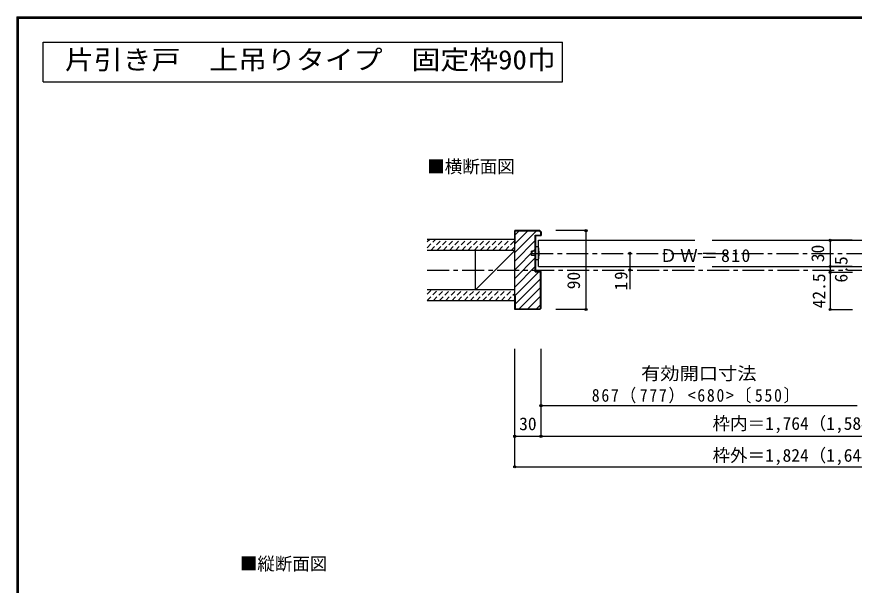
# Model space of a CAD drawing. Units: millimetres at full size, sheet at 1:5; details may follow other scales. Extents: x -973 to 977, y -718 to 696.
# Drawn here: x -973 to -17, y 46 to 696 of the extents above; entities that cross this region are included whole.
import ezdxf
from ezdxf.enums import TextEntityAlignment as Align

# ---------------------------------------------------------------- set-up
doc = ezdxf.new("R2010")
doc.units = ezdxf.units.MM
doc.header["$LTSCALE"] = 5
doc.header["$PDMODE"] = 32
doc.header["$PDSIZE"] = 2.5
doc.linetypes.add('CHAIN1', pattern=[8, 5, -1, 1, -1])
doc.linetypes.add('DASHED1', pattern=[1.8, 1.2, -0.6])
for name, color, linetype in [('0-1_通り芯', 4, 'CHAIN1'), ('0-2_柱', 3, 'Continuous'), ('0-3_仕上げ', 2, 'Continuous'), ('0-4_枠', 3, 'Continuous'), ('0-6_扉', 6, 'Continuous'), ('0-7_金物', 7, 'Continuous'), ('0-A_文字', 3, 'Continuous'), ('0-B_寸法', 7, 'Continuous'), ('0-C_ハッチ', 4, 'DASHED1'), ('F-1_枠', 6, 'Continuous')]:
    doc.layers.add(name, color=color, linetype=linetype)
doc.styles.add('ＭＳ ゴシック', font='')
doc.styles.get('ＭＳ ゴシック').set_extended_font_data('MS Gothic')

msp = doc.modelspace()

# ---------------------------------------------------------------- linework, layer by layer
at = {"layer": '0-1_通り芯'}
for p, q in [((-385.366, 425.5), (388.672, 425.5)), ((-504.366, 406.5), (507.672, 406.5))]:
    msp.add_line(p, q, dxfattribs=at)
at = {"layer": '0-2_柱', "color": 7}
msp.add_line((-449.366, 384), (-404.366, 429), dxfattribs=at)
at = {"layer": '0-2_柱'}
for p, q in [((-449.366, 384), (-449.366, 429)), ((-404.366, 384), (-404.366, 429))]:
    msp.add_line(p, q, dxfattribs=at)
at = {"layer": '0-3_仕上げ'}
for p, q in [((-404.366, 441.5), (-504.366, 441.5)), ((-404.366, 429), (-504.366, 429)), ((-404.366, 384), (-504.366, 384)), ((-404.366, 371.5), (-504.366, 371.5))]:
    msp.add_line(p, q, dxfattribs=at)
at = {"layer": '0-4_枠'}
for p, q in [((-404.366, 361.5), (-404.366, 451.5)), ((-375.781, 451.5), (-404.366, 451.5)), ((-403.866, 436.5), (-403.866, 451)), ((-375.988, 451), (-403.866, 451)), ((-375.988, 451), (-374.866, 449.879)), ((-374.366, 450.086), (-375.781, 451.5)), ((-374.866, 449.879), (-374.866, 446.5)), ((-374.366, 450.086), (-374.366, 446)), ((-380.866, 404.5), (-380.866, 446.5)), ((-380.866, 446.5), (-374.866, 446.5)), ((-380.366, 405), (-380.366, 446)), ((-380.366, 446), (-374.366, 446)), ((-403.866, 436.5), (-404.366, 436.5)), ((-380.866, 404.5), (-374.866, 404.5)), ((-380.366, 405), (-374.366, 405)), ((-374.866, 363.414), (-374.866, 404.5)), ((-374.366, 362.914), (-374.366, 405)), ((-403.866, 376.5), (-404.366, 376.5)), ((-403.866, 376.5), (-403.866, 362)), ((-375.781, 361.5), (-404.366, 361.5)), ((-376.28, 362), (-403.866, 362)), ((-374.866, 363.414), (-376.28, 362)), ((-375.781, 361.5), (-374.366, 362.914))]:
    msp.add_line(p, q, dxfattribs=at)
at = {"layer": '0-6_扉'}
for p, q in [((-377.366, 410.5), (-377.366, 440.5)), ((-377.366, 440.5), (-198.808, 440.5)), ((-178.808, 440.5), (16.653, 440.5)), ((-377.366, 410.5), (-198.808, 410.5)), ((-178.808, 410.5), (16.653, 410.5))]:
    msp.add_line(p, q, dxfattribs=at)
at = {"layer": '0-6_扉', "color": 4}
for p, q in [((-44.052, 410.5), (-44.052, 404)), ((-404.366, 181.667), (-404.366, 316.667))]:
    msp.add_line(p, q, dxfattribs=at)
at = {"layer": '0-6_扉', "color": 7}
for p in [(-44.052, 410.5), (-44.052, 404), (-404.366, 181.667)]:
    msp.add_point(p, dxfattribs=at)
at = {"layer": '0-7_金物'}
for p, q in [((-377.366, 433), (-380.366, 433)), ((-380.366, 418), (-380.366, 433)), ((-380.366, 428), (-385.366, 428)), ((-385.366, 423), (-385.366, 428)), ((-380.366, 423), (-385.366, 423)), ((-377.366, 418), (-380.366, 418))]:
    msp.add_line(p, q, dxfattribs=at)
msp.add_arc((-407.818, 425.5), 31.361, 346.16371, 13.83632, dxfattribs=at)
at = {"layer": '0-A_文字'}
for p, q in [((-943.333, 621.667), (-943.333, 666.667)), ((-943.333, 666.667), (-350, 666.667)), ((-350, 621.667), (-350, 666.667)), ((-943.333, 621.667), (-350, 621.667))]:
    msp.add_line(p, q, dxfattribs=at)
at = {"layer": '0-B_寸法', "color": 4}
for p, q in [((-322.945, 451.5), (-357.467, 451.5)), ((-322.945, 361.5), (-322.945, 451.5)), ((-19.005, 440.5), (-44.052, 440.5)), ((-44.052, 440.5), (-44.052, 410.5)), ((-272.945, 425.5), (-272.945, 384.5)), ((-19.005, 410.5), (-44.052, 410.5)), ((-44.052, 404), (-18.41, 404)), ((-44.052, 404), (-44.052, 361.5)), ((-322.945, 361.5), (-357.467, 361.5)), ((-44.052, 361.5), (-18.41, 361.5)), ((-404.366, 181.667), (-404.366, 316.667)), ((-374.366, 251.667), (-374.366, 316.667)), ((-374.366, 216.667), (-374.366, 316.667)), ((-374.366, 251.667), (-13.347, 251.667)), ((-404.366, 216.667), (407.672, 216.667)), ((-404.366, 181.667), (407.672, 181.667))]:
    msp.add_line(p, q, dxfattribs=at)
at = {"layer": '0-B_寸法'}
for p in [(-322.945, 451.5), (-44.052, 440.5), (-272.945, 425.5), (-44.052, 410.5), (-272.945, 406.5), (-44.052, 404), (-322.945, 361.5), (-44.052, 361.5), (-374.366, 251.667), (-404.366, 216.667), (-374.366, 216.667), (-404.366, 181.667)]:
    msp.add_point(p, dxfattribs=at)
at = {"layer": '0-C_ハッチ', "linetype": 'Continuous'}
for p, q in [((-404.366, 426.518), (-379.885, 451)), ((-403.866, 446.817), (-399.684, 451)), ((-403.866, 436.918), (-389.784, 451)), ((-404.366, 416.619), (-380.866, 440.119)), ((-404.366, 406.719), (-380.866, 430.219)), ((-404.366, 396.82), (-380.866, 420.32)), ((-404.366, 386.92), (-380.866, 410.42)), ((-404.366, 377.021), (-376.887, 404.5)), ((-403.866, 367.621), (-374.866, 396.621)), ((-399.588, 362), (-374.866, 386.722)), ((-389.689, 362), (-374.866, 376.822)), ((-379.789, 362), (-374.866, 366.923))]:
    msp.add_line(p, q, dxfattribs=at)
at = {"layer": '0-C_ハッチ'}
for p, q in [((-504.366, 432.03), (-494.896, 441.5)), ((-504.366, 439.101), (-501.967, 441.5)), ((-500.325, 429), (-487.825, 441.5)), ((-493.254, 429), (-480.754, 441.5)), ((-486.183, 429), (-473.683, 441.5)), ((-479.112, 429), (-466.612, 441.5)), ((-472.041, 429), (-459.541, 441.5)), ((-464.97, 429), (-452.47, 441.5)), ((-457.899, 429), (-445.399, 441.5)), ((-450.828, 429), (-438.328, 441.5)), ((-443.756, 429), (-431.256, 441.5)), ((-436.685, 429), (-424.185, 441.5)), ((-429.614, 429), (-417.114, 441.5)), ((-422.543, 429), (-410.043, 441.5)), ((-415.472, 429), (-404.366, 440.106)), ((-408.401, 429), (-404.366, 433.035)), ((-504.366, 371.822), (-492.188, 384)), ((-504.366, 378.893), (-499.259, 384)), ((-497.617, 371.5), (-485.117, 384)), ((-490.546, 371.5), (-478.046, 384)), ((-483.475, 371.5), (-470.975, 384)), ((-476.404, 371.5), (-463.904, 384)), ((-469.333, 371.5), (-456.833, 384)), ((-462.262, 371.5), (-449.762, 384)), ((-455.19, 371.5), (-442.69, 384)), ((-448.119, 371.5), (-435.619, 384)), ((-441.048, 371.5), (-428.548, 384)), ((-433.977, 371.5), (-421.477, 384)), ((-426.906, 371.5), (-414.406, 384)), ((-419.835, 371.5), (-407.335, 384)), ((-412.764, 371.5), (-404.366, 379.898)), ((-405.693, 371.5), (-404.366, 372.827))]:
    msp.add_line(p, q, dxfattribs=at)
at = {"layer": 'F-1_枠'}
for p, q in [((-973.347, 695.833), (-973.347, -700.833)), ((-973.347, 695.833), (976.653, 695.833)), ((-973.347, 695), (976.653, 695)), ((-973.347, 694.167), (976.653, 694.167)), ((-972.514, 695.833), (-972.514, -700.833)), ((-971.68, 695.833), (-971.68, -700.833))]:
    msp.add_line(p, q, dxfattribs=at)

# ---------------------------------------------------------------- texts
at = {"layer": '0-6_扉', "color": 7, "style": 'ＭＳ ゴシック'}
msp.add_text('6.5', height=14.66, rotation=90, dxfattribs=at).set_placement((-19.837, 392.25), align=Align.BOTTOM_LEFT)
at = {"layer": '0-A_文字', "style": 'ＭＳ ゴシック', "width": 1.1}
msp.add_text('片引き戸\u3000上吊りタイプ\u3000固定枠90巾', height=21.99, dxfattribs=at).set_placement((-918.333, 629.167), align=Align.BOTTOM_LEFT)
at = {"layer": '0-A_文字', "color": 7, "style": 'ＭＳ ゴシック'}
for s, p in [('■横断面図', (-504.366, 513)), ('■縦断面図', (-718.507, 59.319))]:
    msp.add_text(s, height=14.66, dxfattribs=at).set_placement(p, align=Align.BOTTOM_LEFT)
at = {"layer": '0-B_寸法', "style": 'ＭＳ ゴシック'}
for s, p in [('30', (-46.552, 415.5)), ('90', (-325.445, 384.541)), ('42.5', (-45.155, 362.75))]:
    msp.add_text(s, height=14.66, rotation=90, dxfattribs=at).set_placement(p, align=Align.BOTTOM_LEFT)
at = {"layer": '0-B_寸法', "style": 'ＭＳ ゴシック', "width": 1.1}
msp.add_text('有効開口寸法', height=14.66, dxfattribs=at).set_placement((-260.107, 276.667), align=Align.BOTTOM_LEFT)
at = {"layer": '0-B_寸法', "style": 'ＭＳ ゴシック'}
for s, p in [('枠内＝1,764（1,584）<1,390>〔1,130〕', (-178.347, 219.577)), ('30', (-399.366, 219.167)), ('枠外＝1,824（1,644）<1,450>〔1,190〕', (-178.347, 183.124))]:
    msp.add_text(s, height=14.66, dxfattribs=at).set_placement(p, align=Align.BOTTOM_LEFT)
at = {"layer": '0-B_寸法', "char_height": 14.66, "attachment_point": 7, "style": 'ＭＳ ゴシック'}
for s, insert in [('\\T1.17;ＤＷ＝810', (-238.808, 415.5)), ('\\T1.22;\\W0.9;867（777）<680>〔550〕', (-316.357, 254.167))]:
    msp.add_mtext(s, dxfattribs=dict(at, insert=insert))
at = {"layer": '0-B_寸法', "insert": (-275.445, 383.375), "char_height": 14.66, "attachment_point": 7, "rotation": 90, "style": 'ＭＳ ゴシック'}
msp.add_mtext('\\T1.27;\\W0.95;19', dxfattribs=at)

doc.saveas('drawing.dxf')
